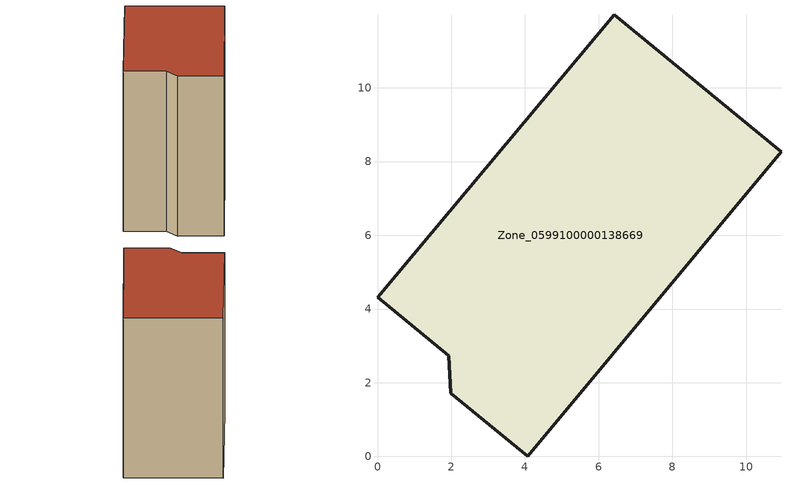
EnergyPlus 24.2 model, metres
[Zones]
Zone_0599100000138669
 floor ground (C_G): 1.99,1.72 1.94,2.73 0,4.33 6.43,11.99 10.95,8.27 4.08,0 z0
 wall outside (C_F): 1.94,2.73 1.99,1.72 4.08,0 10.95,8.27 6.43,11.99 0,4.33 1.94,2.73 z0:10.11
 roof outside (C_R): 6.43,11.99 0,4.33 1.94,2.73 1.99,1.72 4.08,0 10.95,8.27 z10.11
[BUILDING]
Pand.0599100000138669: North Axis=0; Terrain=City; Loads Convergence Tolerance Value=0.04; Temperature Convergence Tolerance Value=0.4; Solar Distribution=FullExterior; Maximum Number of Warmup Days=25; Minimum Number of Warmup Days=1
[Site:Location]
Rotterdam.The.Hague.AP_ZH_NLD Design_Conditions: Latitude=51.96; Longitude=4.45; Time Zone=1; Elevation=-4.5
[SITE:GROUNDTEMPERATURE:BUILDINGSURFACE]
18, 18, 18, 18, 18, 18, 18, 18, 18, 18, 18, 18
[MATERIAL] Thermal Absorptance=0.9; Solar Absorptance=0.7; Visible Absorptance=0.7
Name | Roughness | Thickness | Conductivity | Density | Specific Heat
G.TI.1946 | MediumSmooth | 0.15 | 1 | 540 | 1210
F.TI.1946 | Rough | 0.3 | 0.857143 | 1920 | 840
R.TI.1946 | MediumRough | 0.2 | 0.1 | 1500 | 1000
[CONSTRUCTION]
C_G: G.TI.1946
C_F: F.TI.1946
C_R: R.TI.1946
[ZONE]
Zone_0599100000138669: Type=1; Multiplier=1; Ceiling Height=Autocalculate; Volume=Autocalculate; Floor Area=autocalculate; Part of Total Floor Area=Yes
[ZONEINFILTRATION:DESIGNFLOWRATE]
Infil_Zone_0599100000138669: Zone or ZoneList or Space or SpaceList=Zone_0599100000138669; Schedule=AlwaysOn; Design Flow Rate Calculation Method=Flow/Area; Flow Rate per Floor Area=0.003; Constant Term Coefficient=1; Temperature Term Coefficient=0; Velocity Term Coefficient=0; Velocity Squared Term Coefficient=0
[HVACTEMPLATE:ZONE:IDEALLOADSAIRSYSTEM]
Zone_0599100000138669: Maximum Heating Supply Air Temperature=50; Minimum Cooling Supply Air Temperature=13; Maximum Heating Supply Air Humidity Ratio=0.0156; Minimum Cooling Supply Air Humidity Ratio=0.0077; Heating Limit=NoLimit; Cooling Limit=NoLimit; Dehumidification Control Type=ConstantSensibleHeatRatio; Cooling Sensible Heat Ratio=0.7; Dehumidification Setpoint=60; Humidification Control Type=None; Humidification Setpoint=30; Outdoor Air Method=None; Outdoor Air Flow Rate per Person=0.00944; Outdoor Air Flow Rate per Zone Floor Area=0; Outdoor Air Flow Rate per Zone=0; Demand Controlled Ventilation Type=None; Outdoor Air Economizer Type=NoEconomizer; Heat Recovery Type=None; Sensible Heat Recovery Effectiveness=0.7; Latent Heat Recovery Effectiveness=0.65
[ZONECONTROL:THERMOSTAT]
ThermostatControl_Zone_0599100000138669: Zone or ZoneList=Zone_0599100000138669; Control Type Schedule=DualSetpointControlType; Control 1=Thermostat_Zone_0599100000138669; Temperature Difference Between Cutout And Setpoint=0
[THERMOSTATSETPOINT:DUALSETPOINT]
Thermostat_Zone_0599100000138669: Heating Setpoint Temperature Schedule=HeatingSetpoint_Zone_0599100000138669; Cooling Setpoint Temperature Schedule=CoolingSetpoint_Zone_0599100000138669
[SCHEDULE:COMPACT]
HeatingSetpoint_Zone_0599100000138669: Through: 12/31, For: AllDays, Until: 24:00, 21
CoolingSetpoint_Zone_0599100000138669: Through: 12/31, For: AllDays, Until: 24:00, 24
DualSetpointControlType: Through: 12/31, For: AllDays, Until: 24:00, 4
AlwaysOn: Through: 12/31, For: AllDays, Until: 24:00, 1
